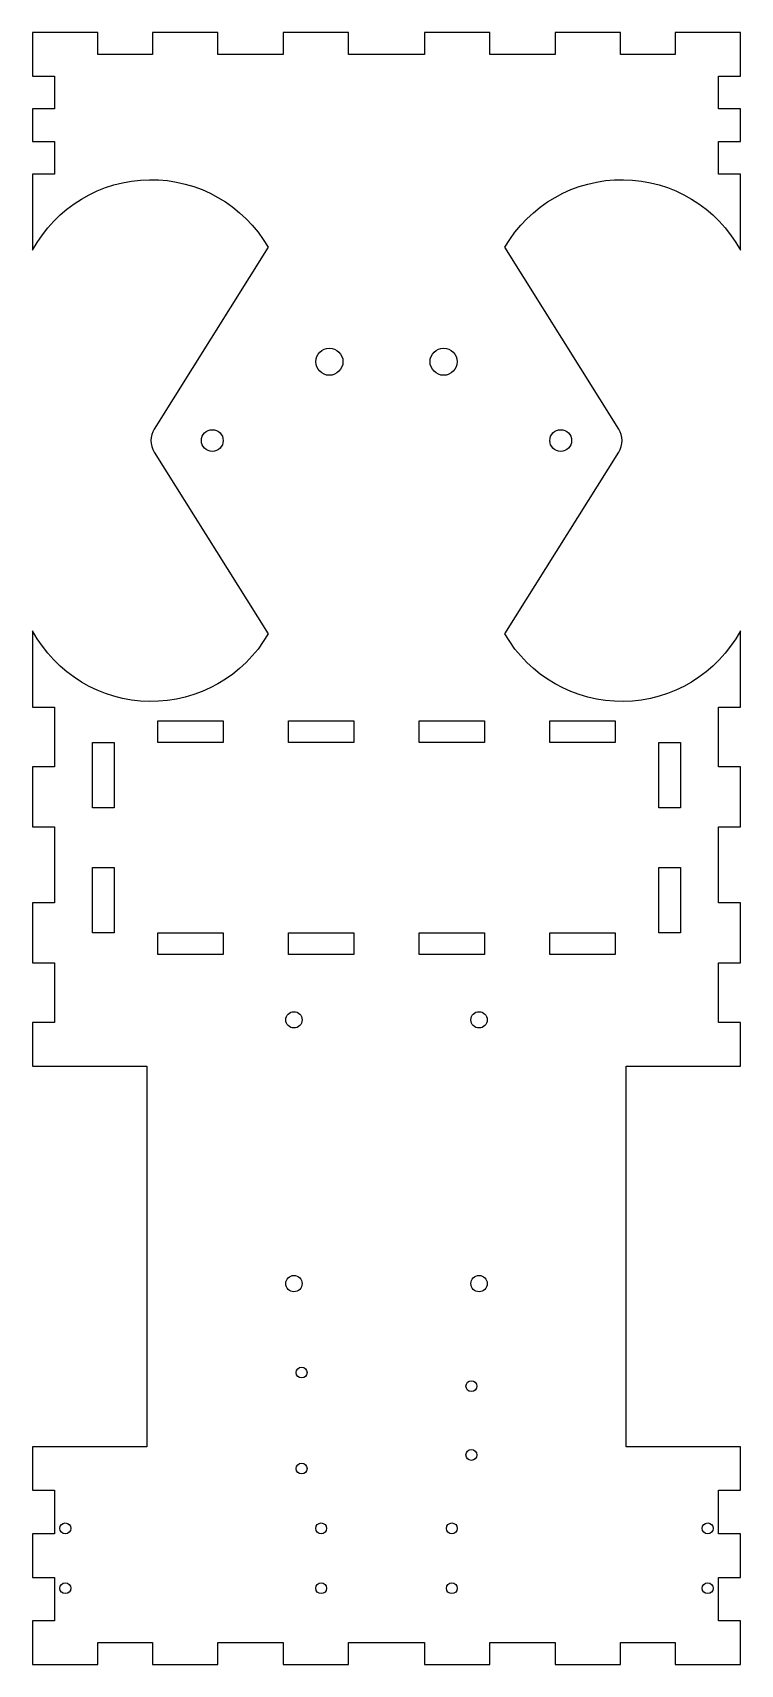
# Model space of a CAD drawing. Header units: millimetres. Extents: x 0 to 130, y -300 to 0.
import ezdxf

# ---------------------------------------------------------------- set-up
doc = ezdxf.new("R2010")
doc.units = ezdxf.units.MM

msp = doc.modelspace()

# ---------------------------------------------------------------- linework, layer by layer
at = {"linetype": 'Continuous', "flags": 128}
msp.add_lwpolyline([(46, 0), (46, -4), (34, -4), (34, 0), (22, 0), (22, -4), (12, -4), (12, 0), (0, 0), (0, -8), (4, -8), (4, -14), (0, -14), (0, -20), (4, -20), (4, -26), (0, -26), (0, -40, -0.586876), (43.25, -39.45), (22.33, -72.88, 0.287065), (22.33, -77.12), (43.25, -110.55, -0.586876), (0, -110), (0, -124), (4, -124), (4, -135), (0, -135), (0, -146), (4, -146), (4, -160), (0, -160), (0, -171), (4, -171), (4, -182), (0, -182), (0, -190), (21, -190), (21, -260), (0, -260), (0, -268), (4, -268), (4, -276), (0, -276), (0, -284), (4, -284), (4, -292), (0, -292), (0, -300), (12, -300), (12, -296), (22, -296), (22, -300), (34, -300), (34, -296), (46, -296), (46, -300), (58, -300), (58, -296), (72, -296), (72, -300), (84, -300), (84, -296), (96, -296), (96, -300), (108, -300), (108, -296), (118, -296), (118, -300), (130, -300), (130, -292), (126, -292), (126, -284), (130, -284), (130, -276), (126, -276), (126, -268), (130, -268), (130, -260), (109, -260), (109, -190), (130, -190), (130, -182), (126, -182), (126, -171), (130, -171), (130, -160), (126, -160), (126, -146), (130, -146), (130, -135), (126, -135), (126, -124), (130, -124), (130, -110, -0.586876), (86.75, -110.55), (107.67, -77.12, 0.287065), (107.67, -72.88), (86.75, -39.45, -0.586876), (130, -40), (130, -26), (126, -26), (126, -20), (130, -20), (130, -14), (126, -14), (126, -8), (130, -8), (130, 0), (118, 0), (118, -4), (108, -4), (108, 0), (96, 0), (96, -4), (84, -4), (84, 0), (72, 0), (72, -4), (58, -4), (58, 0)], format="xyb", close=True, dxfattribs=at)
for points in [[(23, -126.5), (35, -126.5), (35, -130.5), (23, -130.5)], [(47, -126.5), (59, -126.5), (59, -130.5), (47, -130.5)], [(83, -126.5), (83, -130.5), (71, -130.5), (71, -126.5)], [(95, -126.5), (107, -126.5), (107, -130.5), (95, -130.5)], [(15, -130.5), (15, -142.5), (11, -142.5), (11, -130.5)], [(115, -142.5), (115, -130.5), (119, -130.5), (119, -142.5)], [(15, -153.5), (15, -165.5), (11, -165.5), (11, -153.5)], [(115, -165.5), (115, -153.5), (119, -153.5), (119, -165.5)], [(35, -169.5), (23, -169.5), (23, -165.5), (35, -165.5)], [(47, -169.5), (47, -165.5), (59, -165.5), (59, -169.5)], [(83, -169.5), (71, -169.5), (71, -165.5), (83, -165.5)], [(107, -169.5), (95, -169.5), (95, -165.5), (107, -165.5)]]:
    msp.add_lwpolyline(points, close=True, dxfattribs=at)
at = {"linetype": 'Continuous'}
for centre, radius in [((54.5, -60.5), 2.5), ((75.5, -60.5), 2.5), ((33, -75), 2), ((97, -75), 2), ((48, -181.5), 1.5), ((82, -181.5), 1.5), ((48, -230), 1.5), ((82, -230), 1.5), ((49.4, -246.35), 1), ((80.6, -248.85), 1), ((80.6, -261.5), 1), ((49.4, -264), 1), ((6, -275), 1), ((53, -275), 1), ((77, -275), 1), ((124, -275), 1), ((6, -286), 1), ((53, -286), 1), ((77, -286), 1), ((124, -286), 1)]:
    msp.add_circle(centre, radius, dxfattribs=at)

doc.saveas('drawing.dxf')
